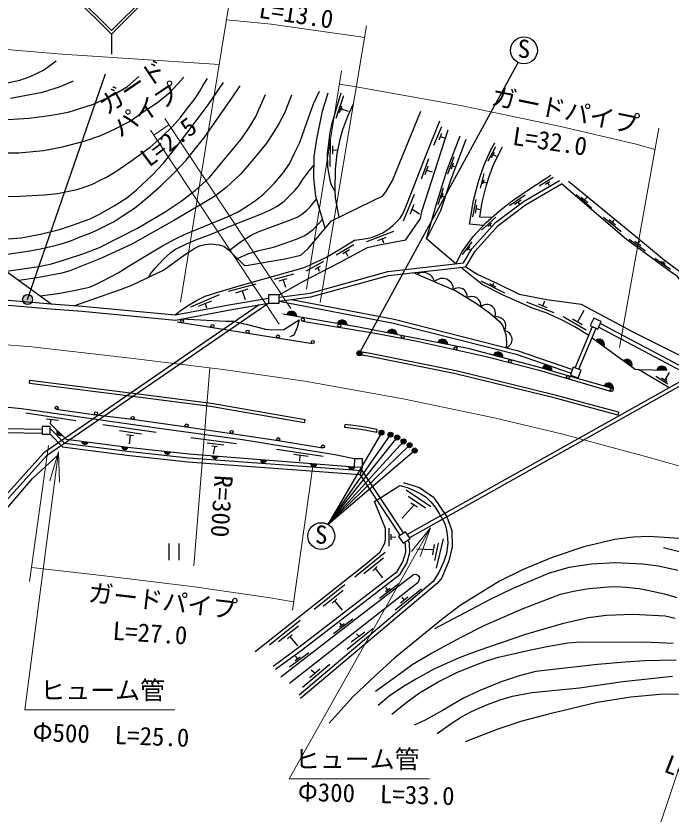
# Model space of a CAD drawing. Units: millimetres at full size, sheet at 1:1000; details may follow other scales. Extents: x 40000 to 680000, y 20000 to 380000.
# Drawn here: x 460989 to 526682, y 258910 to 338997 of the extents above; entities that cross this region are included whole.
import ezdxf
from ezdxf.enums import TextEntityAlignment as Align

# ---------------------------------------------------------------- set-up
doc = ezdxf.new("R2010")
doc.units = ezdxf.units.MM
doc.header["$LTSCALE"] = 1000
doc.linetypes.add('CHAIN', pattern=[18.5, 12, -1.5, 3.5, -1.5])
for name, color, linetype, lineweight in [('M-BGD', 7, 'Continuous', 25), ('M-BGD-EXST', 7, 'Continuous', 25), ('M-BMK', 2, 'CHAIN', 13), ('M-STR-HTXT', 7, 'Continuous', 13), ('M-STR-STRC', 7, 'Continuous', 25)]:
    doc.layers.add(name, color=color, linetype=linetype, lineweight=lineweight)
doc.styles.add('ＭＳ ゴシック', font='')
doc.styles.get('ＭＳ ゴシック').set_extended_font_data('MS Gothic')

# ---------------------------------------------------------------- blocks, each defined once
blk = doc.blocks.new('open_arrow')
at = {"color": 0, "linetype": 'Continuous', "lineweight": -2}
blk.add_lwpolyline([(7.5, 1.25), (0, 0), (7.5, -1.25)], dxfattribs=at)

msp = doc.modelspace()

# ---------------------------------------------------------------- hatches: boundary and pattern name
at = {"layer": 'M-BGD'}
for points in [[(489149, 308870, 0.82183), (488173, 309040)], [(494201, 307991, 0.82183), (493225, 308161)], [(499203, 307040, 0.82183), (498231, 307230)], [(504283, 306050, 0.82183), (503310, 306240)], [(519952, 305848, 0.82183), (519152, 306433)], [(509827, 304731, 0.82183), (508868, 304982)], [(522725, 303823, 0.82183), (521925, 304408)], [(514729, 303398, 0.82183), (513778, 303676)], [(526249, 303446, 0.82183), (525258, 303467)], [(520910, 301611, 0.82183), (519958, 301885)], [(465146, 297389, 0.84072), (465592, 296949)], [(467577, 296313, 0.84072), (468198, 296233)], [(471590, 295795, 0.84072), (472211, 295715)], [(475856, 295322, 0.84072), (476478, 295255)], [(480632, 294873, 0.84072), (481256, 294823)], [(485501, 294485, 0.84072), (486125, 294436)], [(490543, 294084, 0.84072), (491167, 294035)], [(494344, 293782, 0.84072), (494969, 293742)]]:
    msp.add_hatch(color=256, dxfattribs=at).paths.add_polyline_path(points)
at = {"layer": 'M-BGD-EXST'}
for points in [[(495685, 305149, 1), (495185, 305149, 1)], [(497896, 297178, 1), (497396, 297178, 1)], [(498793, 296980, 1), (498293, 296980, 1)], [(499479, 296690, 1), (498979, 296690, 1)], [(500113, 296307, 1), (499613, 296307, 1)], [(500720, 295925, 1), (500220, 295925, 1)], [(501221, 295384, 1), (500721, 295384, 1)]]:
    msp.add_hatch(color=256, dxfattribs=at).paths.add_polyline_path(points)
at = {"layer": 'M-STR-STRC'}
msp.add_hatch(color=256, dxfattribs=at).paths.add_polyline_path([(461657, 310544, 1), (462657, 310544, 1)])

# ---------------------------------------------------------------- linework, layer by layer
at = {"layer": 'M-BGD'}
for p, q in [((493090, 328728), (493858, 331024)), ((493444, 329299), (493667, 329974)), ((493661, 329535), (493720, 329732)), ((493690, 329633), (494291, 329443)), ((502885, 326045), (503690, 327911)), ((503427, 326564), (503697, 327245)), ((503562, 326905), (503954, 326755)), ((492493, 323880), (492536, 326663)), ((492771, 325124), (492751, 325968)), ((492761, 325546), (493194, 325577)), ((508337, 324469), (509115, 325914)), ((508685, 324788), (508988, 325341)), ((501646, 322644), (502378, 324685)), ((504287, 323138), (504926, 324887)), ((508861, 325109), (509136, 324927)), ((502012, 323083), (502327, 323968)), ((504650, 323673), (504869, 324265)), ((504760, 323969), (504978, 323896)), ((502170, 323526), (502722, 323339)), ((507566, 321731), (507943, 323189)), ((513450, 321949), (514854, 322806)), ((507812, 322136), (507930, 322587)), ((507871, 322361), (508131, 322288)), ((514083, 322118), (514532, 322373)), ((514308, 322246), (514469, 321992)), ((503315, 320066), (503865, 321737)), ((503663, 320699), (503818, 321203)), ((499859, 318424), (500957, 321102)), ((503740, 320951), (504023, 320857)), ((506807, 318828), (507139, 320580)), ((510494, 319981), (512057, 321052)), ((510986, 320103), (511660, 320550)), ((517159, 321077), (518712, 319755)), ((517685, 320822), (518336, 320263)), ((518011, 320542), (518226, 320785)), ((500525, 319119), (500935, 320107)), ((500730, 319613), (501469, 319141)), ((507065, 319209), (507212, 320003)), ((507149, 319662), (507487, 319577)), ((511323, 320326), (511439, 320150)), ((507679, 317495), (509111, 318821)), ((519924, 318799), (521685, 317370)), ((508306, 317880), (508679, 318229)), ((508493, 318055), (508619, 317918)), ((520479, 318561), (521125, 318025)), ((520802, 318293), (520980, 318500)), ((496172, 316349), (498874, 317390)), ((497292, 316476), (498108, 316800)), ((497700, 316638), (497852, 316241)), ((522470, 316591), (524136, 315435)), ((523043, 316411), (523649, 315968)), ((523385, 316161), (523543, 316388)), ((456461, 315972), (464527, 310100)), ((493084, 315032), (494859, 316062)), ((493768, 315155), (494429, 315563)), ((505765, 315059), (506733, 316339)), ((506199, 315476), (506505, 315851)), ((506352, 315663), (506542, 315512)), ((494034, 315320), (494275, 314902)), ((490138, 313410), (491875, 314386)), ((525058, 314694), (526615, 313581)), ((525673, 314398), (526101, 314097)), ((525922, 314222), (526036, 314359)), ((490998, 313602), (491536, 313902)), ((491267, 313752), (491406, 313387)), ((486899, 312578), (488866, 313116)), ((487398, 312409), (488198, 312647)), ((487798, 312528), (488029, 311787)), ((510020, 311185), (507644, 312370)), ((482310, 311366), (485070, 312115)), ((483036, 311215), (484291, 311608)), ((509112, 311778), (508512, 312101)), ((508812, 311940), (508911, 312191)), ((478527, 309799), (481393, 311032)), ((483664, 311412), (483989, 310542)), ((479299, 309890), (480630, 310404)), ((479964, 310147), (480093, 309724)), ((514959, 309190), (512185, 310277)), ((514269, 309713), (513398, 310082)), ((513833, 309897), (514025, 310416)), ((517286, 308283), (517965, 309460)), ((518160, 307461), (515854, 308792)), ((517770, 307990), (516801, 308576)), ((477164, 308293), (490736, 306137)), ((517066, 303678), (518798, 307824)), ((517443, 303543), (519162, 307655)), ((519437, 307778), (528405, 303016)), ((519606, 308142), (528638, 303345)), ((526483, 301696), (523403, 303508)), ((525163, 302853), (526359, 302091)), ((526151, 302576), (526538, 303205)), ((528153, 302633), (500228, 286967)), ((528514, 302377), (500451, 286634)), ((525718, 302697), (526278, 302322)), ((526053, 302628), (526249, 302524)), ((461966, 299164), (467000, 298395)), ((464037, 298581), (465252, 298420)), ((464448, 298079), (464506, 298519)), ((469704, 298005), (475054, 297222)), ((471356, 297405), (473584, 297063)), ((472076, 297007), (472781, 296912)), ((472428, 296959), (472355, 296052)), ((478524, 296697), (483101, 296110)), ((480157, 296163), (481829, 295967)), ((480647, 295862), (481204, 295794)), ((480925, 295828), (480775, 295057)), ((487109, 295527), (491789, 294838)), ((488871, 295029), (490293, 294806)), ((489458, 294937), (489412, 294328)), ((495490, 292996), (495740, 293722)), ((499862, 287119), (495654, 293472)), ((499530, 286897), (495490, 292996)), ((500131, 291460), (502597, 289766)), ((500316, 290823), (502069, 289649)), ((500920, 289947), (499712, 288593)), ((500576, 290152), (501264, 289741)), ((498367, 287594), (498367, 285807)), ((498576, 286988), (498585, 286435)), ((498580, 286711), (499069, 286727)), ((476329, 286055), (476329, 284378)), ((477329, 286055), (477329, 284378)), ((502787, 284907), (502960, 285957)), ((502988, 284346), (503377, 286101)), ((503147, 283598), (503866, 286532)), ((494956, 282723), (498029, 285200)), ((502873, 285432), (501204, 285482)), ((495862, 283033), (497860, 284631)), ((496761, 283324), (497228, 283750)), ((496995, 283537), (497753, 282621)), ((490890, 279475), (493962, 281952)), ((497443, 280587), (499384, 282040)), ((491796, 279785), (493794, 281383)), ((498039, 281240), (498519, 281579)), ((498279, 281409), (498071, 281656)), ((499033, 279415), (501656, 281517)), ((492695, 280076), (493162, 280502)), ((499563, 280117), (500292, 280722)), ((499927, 280420), (499711, 280673)), ((492928, 280289), (493686, 279373)), ((486411, 275898), (489484, 278375)), ((492838, 277041), (494778, 278494)), ((493434, 277694), (493914, 278033)), ((493674, 277864), (493466, 278110)), ((487317, 276208), (489315, 277807)), ((494193, 275446), (496784, 277531)), ((494608, 276177), (495981, 277206)), ((488216, 276499), (488683, 276925)), ((488450, 276712), (489208, 275796)), ((495365, 276745), (495123, 277008)), ((488406, 273678), (490346, 275132)), ((489242, 274501), (489033, 274748)), ((489001, 274332), (489482, 274671)), ((489729, 271654), (492477, 273951)), ((490473, 272604), (491463, 273468)), ((490968, 273036), (490584, 273333))]:
    msp.add_line(p, q, dxfattribs=at)
for points in [[(395239, 326133), (397533, 326438), (402205, 326577), (408032, 326869), (415329, 327177), (421224, 327483), (425880, 327690), (428202, 327898), (429760, 328121), (431553, 328371), (437079, 329347), (440514, 330125), (444262, 330978), (445388, 331131), (450394, 331436), (455184, 331854), (458452, 332090), (460268, 332325), (461366, 332566), (462409, 332931), (463759, 333566), (465035, 334494)], [(417435, 321859), (419133, 321975), (423687, 321931), (427954, 322073), (431292, 322353), (433837, 322645), (435640, 322889), (438471, 323490), (441602, 324367), (444455, 325257), (448170, 326706), (450652, 327587), (451931, 327904), (453466, 328171), (454769, 328305), (457010, 328403), (462266, 328730), (464361, 328998), (465336, 329181), (466225, 329351), (468764, 330134), (470773, 331072), (472162, 331912), (473307, 332910)], [(455677, 325256), (461289, 325270), (463743, 325497), (465656, 325862), (467822, 326418), (469490, 327014), (470926, 327671), (472436, 328452), (473760, 329382), (475166, 330322), (476444, 331345), (477839, 332841)], [(456315, 320808), (461377, 320911), (463816, 321046), (465161, 321193), (467122, 321594), (468131, 321915), (468745, 322148), (469359, 322473), (470071, 322829), (470912, 323332), (472507, 324416), (474438, 325828), (475599, 326830), (476695, 327917), (477485, 328820), (478073, 329574), (478969, 330710), (479443, 331447), (479776, 332043), (480197, 332710)], [(460444, 330756), (463648, 331365), (465349, 331889), (466755, 332487)], [(457760, 316779), (458683, 316632), (459503, 316604), (460642, 316661), (461508, 316736), (463433, 317105), (465354, 317575), (466653, 317999), (468426, 318647), (469381, 319112), (470847, 319928), (472114, 320761), (473090, 321564), (474647, 323036), (475774, 324236), (477154, 325977), (478643, 327949), (480262, 330065), (481816, 332333)], [(457933, 314901), (460141, 315099), (462369, 315429), (463460, 315638), (464776, 315934), (465643, 316175), (466574, 316480), (467427, 316825), (468261, 317130), (469032, 317459), (469818, 317876), (470823, 318382), (471753, 318960), (472864, 319709), (474220, 320799), (475544, 321994), (476886, 323281), (478066, 324524), (479945, 326877), (481398, 328959), (482690, 330832), (483475, 331998)], [(460034, 313371), (463269, 313843), (464555, 314137), (465963, 314562), (467807, 315159), (469367, 315777), (473164, 317719), (475952, 319329), (477567, 320406), (479008, 321506), (480390, 322798), (481772, 324448), (483605, 326678), (484377, 327790), (485005, 328849), (486028, 331127)], [(488636, 331059), (487916, 329259), (487375, 328223), (486803, 327304), (486105, 326219), (485366, 325336), (484215, 323935), (483486, 323097), (482079, 321774), (480984, 320960), (479502, 320046), (476822, 318476), (472684, 316119), (469564, 314686), (466392, 313421), (465579, 313176), (463653, 312811), (462882, 312692), (461278, 312465)], [(463427, 310901), (464448, 311030), (465377, 311173), (466963, 311473), (467741, 311635), (468359, 311787), (468883, 312007), (469763, 312440), (471224, 313219), (472492, 314015), (475677, 315923), (476990, 316640), (477963, 317090), (479818, 317857), (482282, 318889), (483256, 319357), (484308, 320009), (485019, 320476), (485840, 321151), (486872, 322173), (487788, 323254), (488413, 324144), (488929, 325225), (489445, 326286), (490156, 328301), (490839, 330166), (491434, 331442)], [(491994, 317698), (491059, 320885), (490874, 322751), (490888, 324890), (491165, 326624), (491721, 329442), (492304, 331281)], [(493000, 321371), (492610, 322076), (492457, 322715), (492279, 323850), (492243, 325174), (492497, 327271), (492689, 328240), (493608, 331270)], [(493401, 318809), (493033, 320742), (492992, 321511), (493032, 323617), (493216, 325175), (493505, 326617), (493760, 327613), (494268, 328940), (494834, 330190)], [(482711, 315113), (483909, 313966), (484284, 313988), (488103, 314649), (489567, 314995), (490296, 315676), (492616, 318439), (493748, 318972), (496825, 320465), (497771, 320950), (498135, 321433), (498751, 322487), (499427, 324127), (501583, 329453)], [(476963, 308990), (477448, 309412), (478184, 309918), (479101, 310430), (479952, 310869), (481133, 311260), (483370, 311916), (486804, 312872), (489331, 313602), (490066, 313833), (491060, 314282), (492068, 314758), (493538, 315624), (494944, 316503), (495719, 316583), (496323, 316690), (496619, 316752), (497171, 316966), (497769, 317245), (498428, 317666), (498794, 317986), (499160, 318326), (499515, 318722), (499738, 319059), (500011, 319672), (500713, 321445), (502061, 324903), (503495, 328486)], [(487367, 311018), (489879, 312429), (493511, 314294), (496236, 315769), (497251, 315991), (500086, 316530), (500707, 317455), (501543, 318682), (501701, 319369), (504348, 327584)], [(505103, 314126), (502153, 316631), (503192, 320234), (504227, 323552), (505546, 326958)], [(506091, 326594), (504558, 322473), (503557, 319449), (502153, 316631)], [(507838, 317962), (506487, 318089), (506886, 320481), (507367, 322381), (507920, 323960), (508570, 325488), (509005, 326277)], [(508694, 318763), (507492, 318818), (507754, 320307), (508127, 321922), (508439, 322879), (508922, 324147), (509788, 325878)], [(474352, 312814), (474472, 313127), (474954, 313688), (475796, 314603), (476518, 315257), (476986, 315592), (477610, 315899), (478083, 316143), (479016, 316529), (480562, 317107), (482455, 317911), (485624, 319140), (486499, 319543), (487198, 319925), (487883, 320409), (488265, 320765), (488953, 321473), (489308, 321906), (489735, 322552), (490292, 323335), (490882, 324059)], [(505103, 314126), (505724, 315368), (506864, 316901), (508127, 318278), (509488, 319444), (510745, 320446), (512520, 321638), (514613, 323024)], [(487367, 310786), (490488, 311196), (498282, 313356), (505863, 314212), (506719, 315625), (509075, 318275), (511874, 320365), (515512, 322481)], [(487367, 310382), (490568, 310804), (498358, 312962), (506103, 313837), (507042, 315387), (509347, 317979), (512095, 320031), (515713, 322135)], [(536664, 306104), (534315, 306405), (531415, 307535), (531014, 308048), (528943, 310789), (527291, 312881), (526726, 313240), (522221, 316560), (515713, 322135)], [(516389, 322426), (524229, 315993), (526011, 314494), (527418, 313458), (528382, 312775), (529791, 311401), (530676, 310086), (531747, 308004), (533625, 307017), (536973, 306388)], [(482373, 315463), (483494, 316333), (484564, 317002), (485266, 317345), (487365, 318088), (488618, 318573), (489263, 318842), (489655, 319120), (490136, 319471), (490488, 319854), (491135, 320627)], [(349876, 319100), (365041, 318031), (374116, 317393), (380405, 316977), (397274, 315769), (412933, 314481), (423320, 313558), (450152, 311340), (464527, 310100), (467653, 309860), (476963, 308990), (482539, 310033), (486329, 310685)], [(349839, 318602), (365006, 317532), (374082, 316894), (380371, 316478), (397236, 315271), (412890, 313982), (423277, 313060), (450110, 310842), (464486, 309602), (467611, 309362), (476986, 308485), (482628, 309541), (486331, 310178)], [(483195, 314649), (484237, 315128), (485345, 315464), (486812, 315811), (487786, 316124), (489111, 316587), (489973, 316979), (490791, 317561), (491736, 318576)], [(466806, 309925), (471473, 311555), (472596, 311976), (474006, 312648), (475779, 313497), (477889, 315018), (478913, 315698), (479393, 315926), (479969, 316076), (480546, 316124), (481343, 316042), (481818, 315886), (482272, 315567), (482711, 315113)], [(500833, 313241), (505105, 311405), (507173, 310144), (508493, 309191), (509482, 308340), (509765, 307963), (509963, 307491), (510104, 307039), (510169, 306207), (510153, 305715)], [(518422, 306924), (517018, 307812), (515687, 308520), (514172, 309197), (512799, 309680), (509843, 310972), (507757, 312060), (505568, 313776)], [(506103, 313837), (507304, 313063), (509197, 312167), (511464, 311083), (514210, 310541), (517669, 310085), (522846, 307315), (528749, 304354), (534315, 306405)], [(485388, 310016), (463768, 295161), (444868, 274104)], [(486331, 310178), (464034, 294859), (445166, 273837)], [(487367, 310382), (498846, 308171), (511142, 305052), (516658, 303144)], [(488624, 310548), (498933, 308562), (511257, 305435), (516793, 303520)], [(477594, 308599), (482041, 308374), (482814, 308364), (483289, 308235), (484078, 308080), (486026, 307559), (486652, 307504), (487868, 307550), (489382, 308502), (489189, 307740), (488841, 306969), (488460, 306803)], [(487744, 309115), (495352, 307791), (506291, 305659), (513362, 303802), (516097, 302994), (520910, 301611)], [(489738, 308373), (497391, 307112), (501231, 306356), (508153, 304811), (513473, 303443), (520718, 301325)], [(494922, 294570), (492973, 294969), (483699, 296447), (475820, 297517), (461543, 299556), (458843, 299852), (449311, 300656), (425953, 302308), (421921, 302777), (417087, 302730), (417022, 303196), (410955, 303354), (400509, 304115), (390872, 304736), (378014, 305610), (374343, 306131), (359930, 307204), (352766, 307718), (349054, 307916)], [(518768, 306713), (523081, 303564), (523403, 303508), (526249, 303446)], [(425149, 301967), (426910, 297815), (463610, 297124)], [(425600, 301928), (427177, 298210), (463610, 297524)], [(465032, 299537), (469007, 298968), (472675, 298519), (478085, 297752), (482600, 297112), (487273, 296386), (491760, 295655)], [(464448, 298079), (466034, 296512), (472212, 295715), (478311, 295057), (494908, 293737)], [(464425, 297607), (465843, 296133), (472165, 295318), (478275, 294659), (495625, 293387)], [(464420, 297035), (465652, 295754), (472118, 294920), (478239, 294260), (495490, 292996)], [(446210, 273953), (456504, 285409), (462657, 292592), (465175, 294926)], [(484971, 275212), (496004, 283966), (497251, 284991), (497498, 285237), (497659, 285453), (497829, 285777), (497976, 286108), (498053, 286471), (498060, 287573), (496955, 290279), (499478, 291878), (500270, 291683), (500934, 291388), (501592, 291035), (502128, 290693), (502604, 290230), (503030, 289706), (503432, 289085), (503956, 288123), (504115, 287596), (504237, 286950), (504286, 286109), (504151, 285069), (503883, 284240), (503408, 283156), (502835, 282254), (497690, 277863), (489376, 270833)], [(499835, 292164), (501453, 291692), (502869, 290717), (504206, 288740), (504693, 287367), (504741, 285732), (504414, 284306), (503688, 282618), (503265, 282072), (489510, 270507)], [(533141, 286188), (524469, 286753), (522874, 286692), (521056, 286462), (517928, 285741), (514753, 284653), (511862, 283453), (509485, 282272), (505528, 279835), (503681, 278449), (498988, 274585), (497019, 272769), (494810, 270699), (492403, 268031)], [(486793, 273759), (489486, 275740), (499222, 283252), (499800, 284231), (500086, 285199), (500064, 285988), (499991, 286203)], [(487030, 273437), (489726, 275421), (499527, 282982), (500170, 284070), (500488, 285146), (500462, 286059), (500335, 286434)], [(552757, 258423), (553000, 260749), (553085, 261847), (553123, 265194), (553009, 266697), (552801, 268125), (552454, 269415), (552148, 270294), (551760, 270904), (550899, 272083), (549401, 273733), (548222, 274801), (546804, 275597), (545195, 276318), (542115, 277483), (540820, 278223), (536935, 280802), (534267, 282804), (533184, 283456), (532158, 283914), (530737, 284429), (525936, 285636)], [(527366, 283349), (525437, 283779), (523847, 283972), (521076, 284115), (518707, 283981), (516466, 283666), (514456, 283094), (510757, 281526), (508480, 280413), (502971, 277481)], [(487536, 272676), (495990, 279211), (500857, 282950), (501098, 282978), (501294, 282876), (501443, 282662), (501396, 282355), (501285, 282122), (501033, 281899), (488415, 272023)], [(497050, 271233), (499044, 272671), (500735, 273912), (502668, 275042), (505624, 276643), (507941, 277817), (511840, 279533), (515586, 280967), (516896, 281292), (518454, 281549), (520403, 281721), (521191, 281730), (522159, 281661), (523478, 281533), (524334, 281387), (526013, 281019), (527262, 280656)], [(527081, 278539), (526084, 278761), (522872, 278949), (520213, 278838), (518372, 278599), (515768, 278008), (512074, 276937), (507309, 275292), (505430, 274571), (502895, 273433), (501172, 272489), (499853, 271710), (498429, 270749), (497307, 269790)], [(498695, 268943), (500208, 270176), (501454, 271075), (503336, 272177), (505191, 273104), (507100, 273893), (508192, 274283), (509369, 274641), (512470, 275358), (514435, 275764), (516322, 276099), (517159, 276171), (523962, 276202), (526907, 276053)], [(527195, 274343), (524060, 274281), (522095, 274165), (519315, 273919), (515148, 273440), (513132, 273207), (511448, 272778), (509638, 272171), (507449, 271278), (505872, 270529), (503764, 269314), (502032, 268345), (500907, 267815)], [(503220, 266993), (504721, 268057), (505658, 268670), (506675, 269197), (508273, 269915), (509559, 270375), (510769, 270730), (512722, 271093), (517487, 271579), (521841, 272217), (526824, 272759)], [(506081, 266201), (509337, 267460), (511741, 268254), (514819, 269081), (519263, 270135), (522655, 270668), (525559, 270954), (527702, 270958), (529606, 270743), (531039, 270530), (532259, 270168), (534329, 269492), (535057, 269245), (536306, 268605), (537326, 267989), (538110, 267398), (539269, 266276), (539936, 265527), (540678, 264493), (541408, 263331), (542099, 261930), (542269, 261476), (542855, 259874)]]:
    msp.add_lwpolyline(points, dxfattribs=at)
for points in [[(486329, 310178), (487367, 310178), (487367, 311018), (486329, 311018)], [(519341, 307572), (519692, 308328), (518936, 308678), (518586, 307923)], [(517377, 302682), (517658, 303466), (516874, 303747), (516593, 302963)], [(463610, 297035), (464425, 297035), (464425, 297804), (463610, 297804)], [(495740, 293722), (495755, 294555), (494922, 294570), (494908, 293737)], [(499815, 286086), (500508, 286549), (500045, 287241), (499352, 286778)]]:
    msp.add_lwpolyline(points, close=True, dxfattribs=at)
for centre in [(477644, 308366), (489762, 308519), (480695, 307881), (493421, 307916), (484225, 307321), (487265, 306838), (499770, 306794), (490760, 306282), (505070, 305650), (510529, 304352), (516351, 302755), (520742, 301471), (465064, 299683), (469012, 299118), (472696, 298666), (478097, 297902), (482621, 297260), (487286, 296535), (491784, 295801)]:
    msp.add_circle(centre, 150, dxfattribs=at)
for centre, radius, start, end in [((501804, 312060), 1194, 12.69377, 120.77862), ((503760, 311566), 1095, 357.19641, 136.27599), ((505397, 310884), 830, 349.2371, 130.83559), ((506678, 309907), 945, 354.85337, 119.47338), ((508196, 309154), 882, 333.8403, 130.82157), ((488644, 308859), 505, 1.29576, 158.95395), ((493696, 307980), 505, 1.29576, 158.95395), ((509215, 307883), 911, 328.29607, 104.4691), ((498698, 307039), 505, 0.14514, 157.80333), ((509871, 306541), 872, 288.89127, 82.1539), ((503778, 306049), 505, 0.14514, 157.80333), ((519495, 306061), 505, 335.02936, 132.68755), ((509323, 304762), 505, 356.45624, 154.11444), ((522268, 304036), 505, 335.02936, 132.68755), ((514226, 303443), 505, 354.89634, 152.55453), ((525752, 303359), 505, 9.92884, 167.58703), ((520407, 301654), 505, 355.1453, 152.80349), ((465407, 297208), 318, 145.22922, 305.44695), ((467894, 296327), 318, 182.54188, 342.75961), ((471907, 295809), 318, 182.54188, 342.75961), ((476173, 295343), 318, 183.73875, 343.95648), ((480948, 294902), 318, 185.34262, 345.56035), ((485817, 294515), 318, 185.34262, 345.56035), ((490859, 294114), 318, 185.34262, 345.56035), ((494660, 293816), 318, 186.20621, 346.42394)]:
    msp.add_arc(centre, radius, start, end, dxfattribs=at)
at = {"layer": 'M-BGD-EXST'}
for p, q in [((495435, 305149), (511340, 334330)), ((497646, 297178), (492280, 287963)), ((492280, 287963), (498543, 296980)), ((492280, 287963), (499229, 296690)), ((492280, 287963), (499863, 296307)), ((492280, 287963), (500470, 295925)), ((492280, 287963), (500971, 295384))]:
    msp.add_line(p, q, dxfattribs=at)
for centre, radius in [((511927, 335546), 1350), ((495435, 305149), 250), ((497646, 297178), 250), ((498543, 296980), 250), ((499229, 296690), 250), ((499863, 296307), 250), ((500470, 295925), 250), ((500971, 295384), 250), ((491600, 286797), 1350)]:
    msp.add_circle(centre, radius, dxfattribs=at)
at = {"layer": 'M-BMK'}
msp.add_lwpolyline([(349514, 314170), (355841, 313899), (367154, 313249), (389160, 311451), (399743, 310607), (415636, 309450), (436516, 307791), (448349, 306917), (455674, 306347), (462570, 305787), (472470, 304664), (481781, 303509), (489972, 302345), (499827, 300564), (508942, 298657), (515822, 297036), (519780, 295968), (523883, 294856), (527682, 293802), (536483, 291018), (541845, 289092), (546755, 287207)], dxfattribs=at)
at = {"layer": 'M-STR-HTXT'}
for p, q in [((477491, 310269), (482319, 339892)), ((491498, 310228), (496141, 338012)), ((490122, 311567), (493625, 333474)), ((475901, 328710), (488548, 309631)), ((474801, 327050), (476330, 328063)), ((521504, 305716), (525466, 327724)), ((474469, 327551), (487368, 308069)), ((480439, 303675), (478810, 283831)), ((464235, 295903), (462350, 282232)), ((490804, 294064), (488713, 279353))]:
    msp.add_line(p, q, dxfattribs=at)
for points in [[(351646, 343177), (359518, 342659), (369765, 342140), (389007, 340559), (402011, 339698), (418008, 338545), (438952, 337091), (451192, 336168), (458852, 335726), (465638, 335165), (481381, 334137)], [(482111, 338614), (486592, 338177), (495548, 336904), (495944, 336833)], [(493414, 332157), (494751, 331967), (505568, 330012), (515454, 327944), (523172, 326126), (525085, 325609)], [(465255, 295268), (461883, 269369), (476929, 269369)], [(502574, 287623), (488387, 262454), (502459, 262454)], [(534756, 285122), (522025, 247252), (547570, 247252)], [(462546, 283649), (469875, 282818), (478879, 281700), (486467, 280622), (488833, 280194)]]:
    msp.add_lwpolyline(points, dxfattribs=at)
at = {"layer": 'M-STR-STRC'}
for p, q in [((466065, 341671), (470565, 337171)), ((466418, 341671), (470565, 337524)), ((470565, 337524), (474711, 341671)), ((470565, 337171), (475065, 341671)), ((470565, 337171), (470565, 335171)), ((462157, 310544), (469976, 333186)), ((495460, 305297), (495409, 305001)), ((462334, 302146), (462372, 302443)), ((521410, 299241), (521331, 298952)), ((489926, 298203), (489978, 298499)), ((493980, 297705), (494016, 298003)), ((497171, 297208), (497227, 297502))]:
    msp.add_line(p, q, dxfattribs=at)
for points in [[(521410, 299241), (515050, 300957), (505129, 303381), (496517, 305115), (495460, 305297)], [(521331, 298952), (514975, 300666), (505063, 303088), (496462, 304820), (495409, 305001)], [(462334, 302146), (473474, 300739), (480510, 299850), (489926, 298203)], [(462372, 302443), (473511, 301036), (480555, 300146), (489978, 298499)], [(497227, 297502), (495609, 297808), (494016, 298003)], [(497171, 297208), (495562, 297511), (493980, 297705)]]:
    msp.add_lwpolyline(points, dxfattribs=at)
msp.add_circle((462157, 310544), 500, dxfattribs=at)

# ---------------------------------------------------------------- block references
at = {"layer": 'M-STR-HTXT', "xscale": 400, "yscale": 400}
for p, rotation in [((465255, 295268), 262.6), ((502574, 287623), 240.6)]:
    msp.add_blockref('open_arrow', p, dxfattribs=dict(at, rotation=rotation))

# ---------------------------------------------------------------- texts
at = {"layer": 'M-BGD-EXST', "style": 'ＭＳ ゴシック'}
for p in [(511271, 334254), (490945, 285504)]:
    msp.add_text('S', height=1833, rotation=358.508, dxfattribs=at).set_placement(p, align=Align.BOTTOM_LEFT)
at = {"layer": 'M-STR-HTXT', "style": 'ＭＳ ゴシック'}
for s, rotation, p in [('L=13.0', 351.545, (485180, 338281)), ('ガード', 34.037, (470401, 328580)), ('パイプ', 34.037, (471751, 326277)), ('ガードパイプ', 348.606, (508432, 329587)), ('L=2.5', 36.976, (474677, 323325)), ('L=32.0', 351.545, (510627, 325529)), ('R=300', 266.317, (480369, 292999)), ('ガードパイプ', 353.288, (468090, 279719)), ('L=27.0', 356.227, (470609, 275854)), ('Φ500\u3000L=25.0', 357.808, (462601, 265705)), ('L=10.0', 338.833, (525662, 262685)), ('Φ300\u3000L=33.0', 358.379, (489212, 259698))]:
    msp.add_text(s, height=1833, rotation=rotation, dxfattribs=at).set_placement(p, align=Align.BOTTOM_LEFT)
for p in [(463429, 269869), (488959, 262954)]:
    msp.add_text('ヒューム管', height=1833, dxfattribs=at).set_placement(p, align=Align.BOTTOM_LEFT)

doc.saveas('drawing.dxf')
